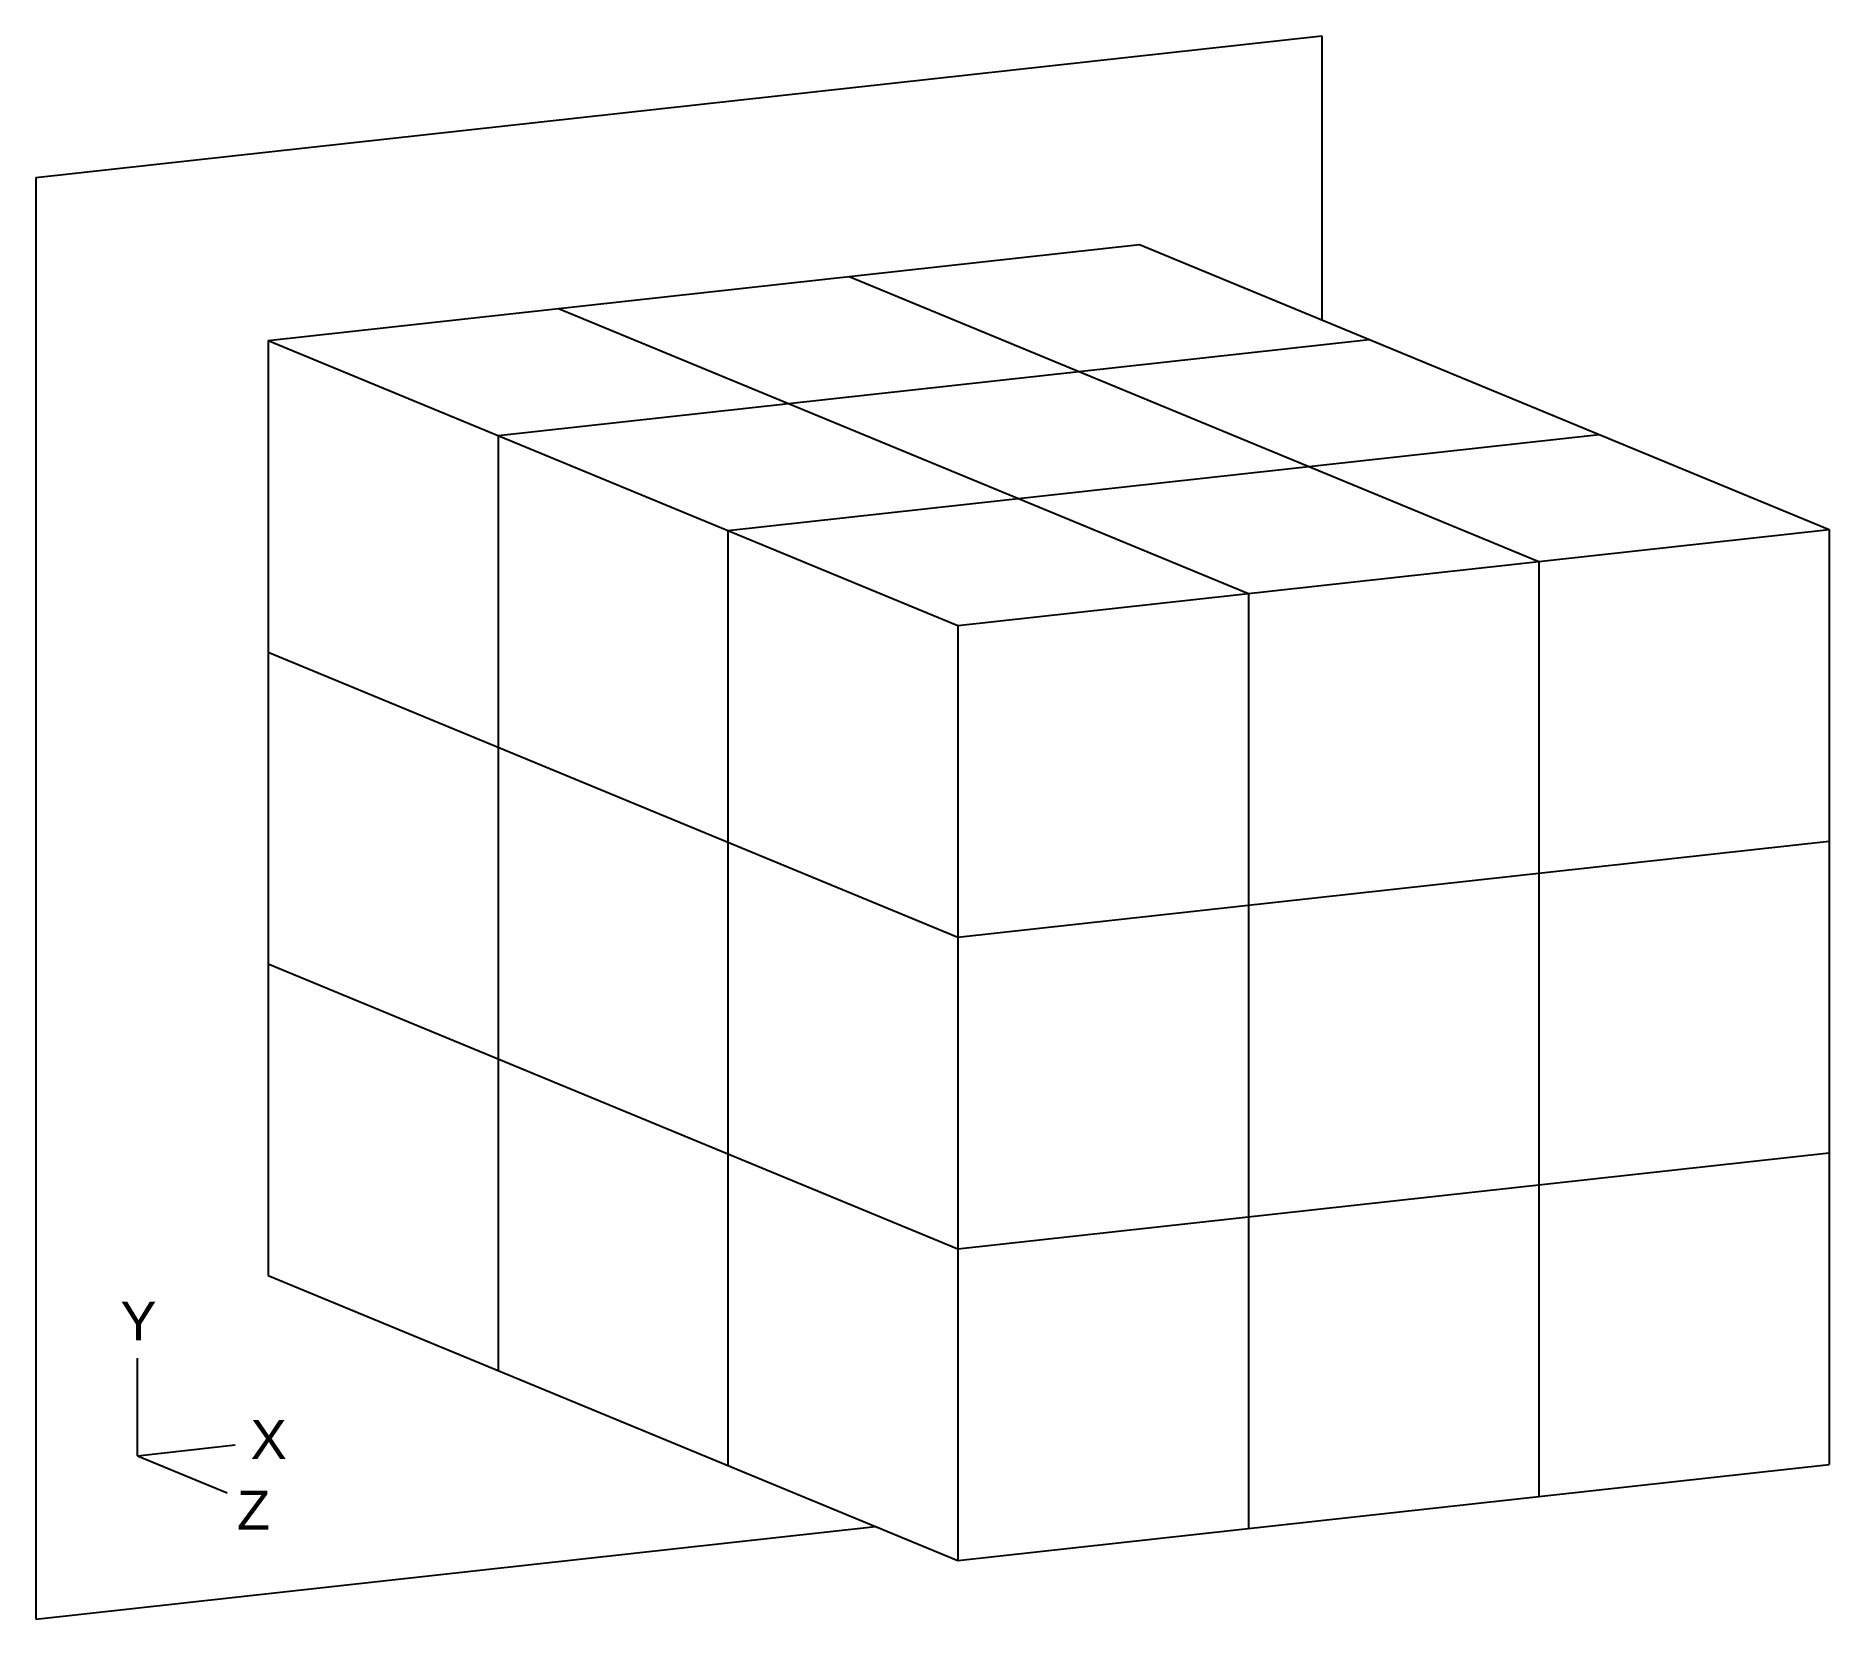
# Model space of a CAD drawing. Header units: millimetres. Extents: x 3195 to 6728, y 2068 to 4934.
# Drawn here: x 3195.4 to 3655.8, y 2068 to 2474.3 of the extents above; entities outside this region: 1.
import ezdxf

# ---------------------------------------------------------------- set-up
doc = ezdxf.new("R2010")
doc.units = ezdxf.units.MM
doc.styles.get("Standard").update_dxf_attribs({"font": 'arial.ttf'})

msp = doc.modelspace()

# ---------------------------------------------------------------- linework, layer by layer
for p, q in [((6405.14, 4898.15), (6728.09, 4933.75)), ((3195.4, 2437.93), (3525.52, 2474.32)), ((3525.52, 2474.32), (3525.52, 2401.44)), ((3195.4, 2437.93), (3195.4, 2067.95)), ((3255.06, 2396.13), (3478.71, 2420.78)), ((3478.71, 2420.78), (3655.78, 2347.61)), ((3404.16, 2412.56), (3581.24, 2339.4)), ((3329.61, 2404.35), (3506.69, 2331.18)), ((3255.06, 2396.13), (3432.14, 2322.96)), ((3255.06, 2396.13), (3255.06, 2316.13)), ((3314.06, 2371.75), (3537.71, 2396.4)), ((3314.06, 2371.75), (3314.06, 2131.75)), ((3373.06, 2347.37), (3596.71, 2372.02)), ((3373.06, 2347.37), (3373.06, 2107.37)), ((3432.14, 2322.96), (3655.78, 2347.61)), ((3655.78, 2347.61), (3655.78, 2107.61)), ((3581.24, 2339.4), (3581.24, 2099.4)), ((3506.69, 2331.18), (3506.69, 2091.18)), ((3432.14, 2322.96), (3432.14, 2242.96)), ((3255.06, 2316.13), (3255.06, 2236.13)), ((3255.06, 2316.13), (3432.14, 2242.96)), ((3432.14, 2242.96), (3655.78, 2267.61)), ((3432.14, 2242.96), (3432.14, 2162.96)), ((3255.06, 2236.13), (3255.06, 2156.13)), ((3255.06, 2236.13), (3432.14, 2162.96)), ((3432.14, 2162.96), (3655.78, 2187.61)), ((3432.14, 2162.96), (3432.14, 2082.96)), ((3255.06, 2156.13), (3432.14, 2082.96)), ((3221.46, 2109.9), (3221.46, 2134.9)), ((3221.46, 2109.9), (3246.55, 2112.66)), ((3221.46, 2109.9), (3244.48, 2100.38)), ((3432.14, 2082.96), (3655.78, 2107.61)), ((3195.4, 2067.95), (3410.97, 2091.71))]:
    msp.add_line(p, q)

# ---------------------------------------------------------------- texts
at = {"char_height": 10, "attachment_point": 1}
for s, width, insert in [('Y', 7.3147, (3217.09, 2149.47)), ('X', 6.176, (3250.51, 2119.05)), ('Z', 6.3334, (3247.03, 2100.92))]:
    msp.add_mtext_dynamic_manual_height_columns(s, width=width, gutter_width=12.5, heights=[0], dxfattribs=dict(at, insert=insert))

doc.saveas('drawing.dxf')
